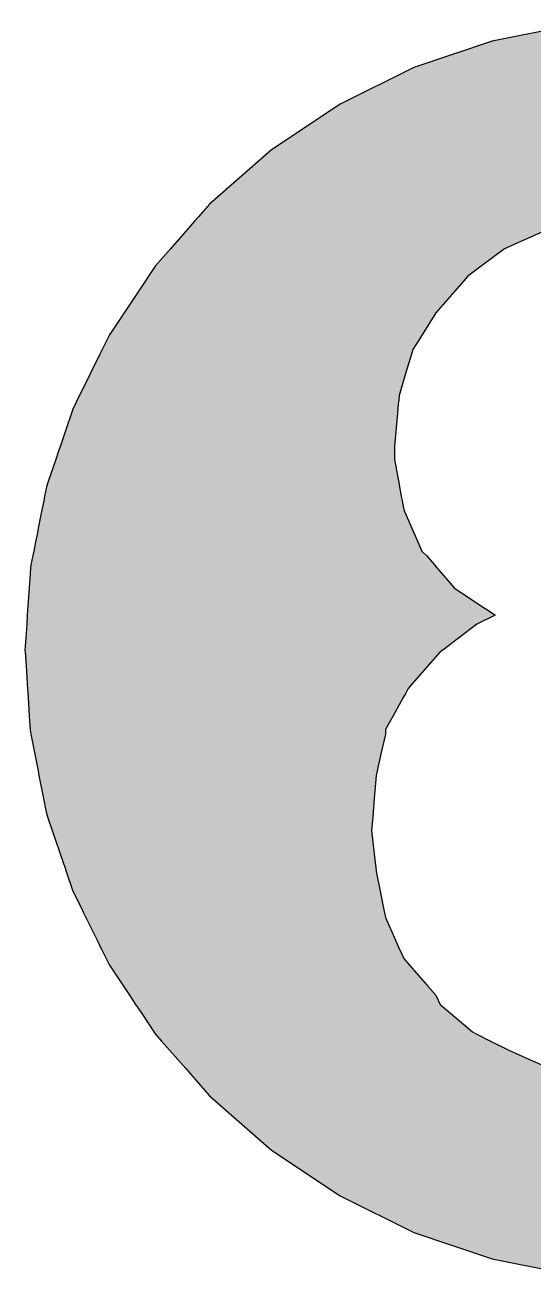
# Model space of a CAD drawing. Extents: x 66955 to 77886, y 5199 to 18578.
# Drawn here: x 67264.8 to 67363.7, y 9456.2 to 9699.6 of the extents above; entities that cross this region are included whole.
import ezdxf

# ---------------------------------------------------------------- set-up
doc = ezdxf.new("R2010")
doc.units = 0
doc.header["$MEASUREMENT"] = 0
doc.layers.add('DLINE', color=1, linetype='CONTINUOUS')

msp = doc.modelspace()

# ---------------------------------------------------------------- linework, layer by layer
at = {"layer": 'DLINE', "linetype": 'CONTINUOUS'}
for p, q in [((67371.456086, 9699.552361), (67355.713485, 9696.420964)), ((67355.713485, 9696.420964), (67340.514295, 9691.261534)), ((67340.514295, 9691.261534), (67326.118576, 9684.162351)), ((67326.118576, 9684.162351), (67312.772644, 9675.244884)), ((67312.772644, 9675.244884), (67300.704851, 9664.661713)), ((67300.704851, 9664.661713), (67299.356106, 9663.123765)), ((67298.574317, 9662.232306), (67297.792529, 9661.340847)), ((67299.356106, 9663.123765), (67298.574317, 9662.232306)), ((67297.010741, 9660.449389), (67296.228953, 9659.55793)), ((67297.792529, 9661.340847), (67297.010741, 9660.449389)), ((67296.228953, 9659.55793), (67293.883589, 9656.883555)), ((67366.145596, 9659.55793), (67360.128251, 9656.883555)), ((67293.1018, 9655.992096), (67290.121681, 9652.593921)), ((67293.883589, 9656.883555), (67293.1018, 9655.992096)), ((67358.122469, 9655.992096), (67353.591569, 9652.593921)), ((67360.128251, 9656.883555), (67358.122469, 9655.992096)), ((67290.009654, 9652.426261), (67288.818347, 9650.643345)), ((67290.121681, 9652.593921), (67290.009654, 9652.426261)), ((67353.368023, 9652.426261), (67350.9908, 9650.643345)), ((67353.591569, 9652.593921), (67353.368023, 9652.426261)), ((67288.818347, 9650.643345), (67288.222694, 9649.751886)), ((67350.9908, 9650.643345), (67350.210774, 9649.751886)), ((67288.222694, 9649.751886), (67284.053118, 9643.511676)), ((67350.210774, 9649.751886), (67344.75059, 9643.511676)), ((67284.053118, 9643.511676), (67281.204214, 9639.247989)), ((67344.75059, 9643.511676), (67342.085786, 9639.247989)), ((67281.204214, 9639.247989), (67280.229501, 9637.271466)), ((67342.085786, 9639.247989), (67340.850459, 9637.271466)), ((67279.350263, 9635.488549), (67277.591789, 9631.922715)), ((67279.789882, 9636.380007), (67279.350263, 9635.488549)), ((67280.229501, 9637.271466), (67279.789882, 9636.380007)), ((67340.02586, 9635.488549), (67338.95611, 9631.922715)), ((67340.293298, 9636.380007), (67340.02586, 9635.488549)), ((67340.850459, 9637.271466), (67340.293298, 9636.380007)), ((67277.591789, 9631.922715), (67275.393695, 9627.465422)), ((67338.95611, 9631.922715), (67337.618922, 9627.465422)), ((67274.514458, 9625.682505), (67274.105031, 9624.85227)), ((67274.954076, 9626.573963), (67274.514458, 9625.682505)), ((67275.393695, 9627.465422), (67274.954076, 9626.573963)), ((67337.456838, 9625.682505), (67337.381363, 9624.85227)), ((67337.53788, 9626.573963), (67337.456838, 9625.682505)), ((67337.618922, 9627.465422), (67337.53788, 9626.573963)), ((67274.084249, 9624.791046), (67272.571202, 9620.333753)), ((67274.105031, 9624.85227), (67274.084249, 9624.791046)), ((67337.375797, 9624.791046), (67336.970588, 9620.333753)), ((67337.381363, 9624.85227), (67337.375797, 9624.791046)), ((67272.571202, 9620.333753), (67271.663373, 9617.659378)), ((67336.970588, 9620.333753), (67336.727463, 9617.659378)), ((67271.360764, 9616.767919), (67270.755545, 9614.985002)), ((67271.663373, 9617.659378), (67271.360764, 9616.767919)), ((67336.727463, 9617.659378), (67336.727463, 9616.767919)), ((67336.727463, 9616.767919), (67336.727463, 9614.985002)), ((67270.755545, 9614.985002), (67269.242498, 9610.527709)), ((67336.727463, 9614.985002), (67337.53788, 9610.527709)), ((67268.945601, 9609.653079), (67268.58761, 9607.853333)), ((67269.242498, 9610.527709), (67268.945601, 9609.653079)), ((67337.53788, 9610.527709), (67337.696904, 9609.653079)), ((67337.696904, 9609.653079), (67338.024131, 9607.853333)), ((67268.410287, 9606.961875), (67268.055643, 9605.178958)), ((67268.58761, 9607.853333), (67268.410287, 9606.961875)), ((67338.024131, 9607.853333), (67338.186214, 9606.961875)), ((67338.186214, 9606.961875), (67338.51038, 9605.178958)), ((67268.055643, 9605.178958), (67267.346354, 9601.613124)), ((67338.51038, 9605.178958), (67340.095196, 9601.613124)), ((67267.346354, 9601.613124), (67267.169032, 9600.721665)), ((67340.095196, 9601.613124), (67340.4914, 9600.721665)), ((67266.814388, 9598.938748), (67266.459744, 9597.15583)), ((67267.169032, 9600.721665), (67266.814388, 9598.938748)), ((67340.4914, 9600.721665), (67341.283807, 9598.938748)), ((67341.283807, 9598.938748), (67342.076215, 9597.15583)), ((67266.459744, 9597.15583), (67266.282422, 9596.264372)), ((67342.076215, 9597.15583), (67342.967673, 9596.264372)), ((67265.927777, 9594.481455), (67265.814203, 9593.910479)), ((67266.282422, 9596.264372), (67265.927777, 9594.481455)), ((67342.967673, 9596.264372), (67344.495888, 9594.481455)), ((67344.495888, 9594.481455), (67344.985296, 9593.910479)), ((67265.676339, 9591.807079), (67265.55948, 9590.024162)), ((67265.814203, 9593.910479), (67265.676339, 9591.807079)), ((67344.985296, 9593.910479), (67346.78821, 9591.807079)), ((67346.78821, 9591.807079), (67348.316425, 9590.024162)), ((67265.55948, 9590.024162), (67265.325764, 9586.458328)), ((67348.316425, 9590.024162), (67353.665176, 9586.458328)), ((67265.208905, 9584.67541), (67265.092046, 9582.892494)), ((67265.267334, 9585.566869), (67265.208905, 9584.67541)), ((67265.325764, 9586.458328), (67265.267334, 9585.566869)), ((67356.339552, 9584.67541), (67352.773718, 9582.892494)), ((67353.665176, 9586.458328), (67355.002364, 9585.566869)), ((67355.002364, 9585.566869), (67356.339552, 9584.67541)), ((67265.092046, 9582.892494), (67264.916759, 9580.218118)), ((67352.773718, 9582.892494), (67349.207883, 9580.218118)), ((67264.916759, 9580.218118), (67264.764416, 9577.893829)), ((67349.207883, 9580.218118), (67346.108832, 9577.893829)), ((67264.764416, 9577.893829), (67264.787363, 9577.543742)), ((67264.787363, 9577.543742), (67264.96265, 9574.869366)), ((67345.642049, 9577.543742), (67343.30197, 9574.869366)), ((67346.108832, 9577.893829), (67345.642049, 9577.543742)), ((67264.96265, 9574.869366), (67265.196368, 9571.303532)), ((67343.30197, 9574.869366), (67340.181866, 9571.303532)), ((67265.196368, 9571.303532), (67265.254797, 9570.412074)), ((67265.254797, 9570.412074), (67265.313226, 9569.520615)), ((67339.401839, 9570.412074), (67338.906584, 9569.520615)), ((67340.181866, 9571.303532), (67339.401839, 9570.412074)), ((67265.313226, 9569.520615), (67265.371655, 9568.629156)), ((67265.371655, 9568.629156), (67265.605372, 9565.063322)), ((67338.41133, 9568.629156), (67336.43031, 9565.063322)), ((67338.906584, 9569.520615), (67338.41133, 9568.629156)), ((67265.605372, 9565.063322), (67265.722231, 9563.280405)), ((67336.43031, 9565.063322), (67335.439801, 9563.280405)), ((67265.722231, 9563.280405), (67265.78066, 9562.388946)), ((67265.78066, 9562.388946), (67265.814203, 9561.877179)), ((67335.439801, 9563.280405), (67334.944546, 9562.388946)), ((67334.944546, 9562.388946), (67334.944546, 9561.877179)), ((67265.814203, 9561.877179), (67265.889728, 9561.497488)), ((67265.889728, 9561.497488), (67266.599017, 9557.931654)), ((67334.944546, 9561.497488), (67334.152139, 9557.931654)), ((67334.944546, 9561.877179), (67334.944546, 9561.497488)), ((67266.599017, 9557.931654), (67267.308306, 9554.365819)), ((67334.152139, 9557.931654), (67333.359731, 9554.365819)), ((67267.308306, 9554.365819), (67267.485627, 9553.474361)), ((67267.485627, 9553.474361), (67268.372238, 9549.017068)), ((67333.161629, 9553.474361), (67332.790188, 9549.017068)), ((67333.359731, 9554.365819), (67333.161629, 9553.474361)), ((67268.372238, 9549.017068), (67268.904205, 9546.342693)), ((67332.790188, 9549.017068), (67332.567323, 9546.342693)), ((67268.904205, 9546.342693), (67268.945601, 9546.134579)), ((67268.945601, 9546.134579), (67269.177566, 9545.451234)), ((67269.177566, 9545.451234), (67270.085394, 9542.776858)), ((67332.493035, 9545.451234), (67332.270171, 9542.776858)), ((67332.549981, 9546.134579), (67332.493035, 9545.451234)), ((67332.567323, 9546.342693), (67332.549981, 9546.134579)), ((67270.085394, 9542.776858), (67272.20366, 9536.536648)), ((67332.270171, 9542.776858), (67332.963527, 9536.536648)), ((67272.20366, 9536.536648), (67272.506269, 9535.645189)), ((67272.506269, 9535.645189), (67272.808878, 9534.753731)), ((67332.963527, 9536.536648), (67333.062578, 9535.645189)), ((67333.062578, 9535.645189), (67333.161629, 9534.753731)), ((67272.808878, 9534.753731), (67274.105031, 9530.935389)), ((67333.161629, 9534.753731), (67333.925298, 9530.935389)), ((67274.105031, 9530.935389), (67275.738983, 9527.622063)), ((67333.925298, 9530.935389), (67334.587963, 9527.622063)), ((67275.738983, 9527.622063), (67276.178601, 9526.730604)), ((67276.178601, 9526.730604), (67276.61822, 9525.839145)), ((67334.587963, 9527.622063), (67334.766255, 9526.730604)), ((67334.766255, 9526.730604), (67334.944546, 9525.839145)), ((67276.61822, 9525.839145), (67278.816314, 9521.381853)), ((67334.944546, 9525.839145), (67336.925565, 9521.381853)), ((67278.816314, 9521.381853), (67279.695551, 9519.598935)), ((67336.925565, 9521.381853), (67337.717973, 9519.598935)), ((67279.695551, 9519.598935), (67279.739513, 9519.50979)), ((67279.739513, 9519.50979), (67280.574788, 9517.816018)), ((67337.717973, 9519.598935), (67337.757593, 9519.50979)), ((67337.757593, 9519.50979), (67338.51038, 9517.816018)), ((67280.574788, 9517.816018), (67281.204214, 9516.53967)), ((67281.204214, 9516.53967), (67283.925306, 9512.467267)), ((67338.51038, 9517.816018), (67339.627185, 9516.53967)), ((67339.627185, 9516.53967), (67343.190538, 9512.467267)), ((67283.925306, 9512.467267), (67285.116614, 9510.68435)), ((67343.190538, 9512.467267), (67344.75059, 9510.68435)), ((67285.116614, 9510.68435), (67286.307921, 9508.901433)), ((67286.307921, 9508.901433), (67287.499228, 9507.118515)), ((67344.75059, 9510.68435), (67345.642049, 9508.901433)), ((67345.642049, 9508.901433), (67347.722119, 9507.118515)), ((67287.499228, 9507.118515), (67289.881842, 9503.552681)), ((67347.722119, 9507.118515), (67351.882259, 9503.552681)), ((67289.881842, 9503.552681), (67290.121681, 9503.193738)), ((67290.121681, 9503.193738), (67291.370472, 9501.769764)), ((67291.370472, 9501.769764), (67292.934048, 9499.986847)), ((67351.882259, 9503.552681), (67352.600147, 9503.193738)), ((67352.600147, 9503.193738), (67355.448093, 9501.769764)), ((67355.448093, 9501.769764), (67359.013928, 9499.986847)), ((67292.934048, 9499.986847), (67294.497624, 9498.20393)), ((67359.013928, 9499.986847), (67363.025491, 9498.20393)), ((67294.497624, 9498.20393), (67296.061201, 9496.421013)), ((67363.025491, 9498.20393), (67367.037054, 9496.421013)), ((67296.061201, 9496.421013), (67296.842989, 9495.529554)), ((67296.842989, 9495.529554), (67297.624777, 9494.638096)), ((67297.624777, 9494.638096), (67300.704851, 9491.125944)), ((67300.704851, 9491.125944), (67312.772644, 9480.542774)), ((67312.772644, 9480.542774), (67326.118576, 9471.625308)), ((67326.118576, 9471.625308), (67340.514295, 9464.526124)), ((67340.514295, 9464.526124), (67355.713485, 9459.366694)), ((67355.713485, 9459.366694), (67371.456086, 9456.235297))]:
    msp.add_line(p, q, dxfattribs=at)
for points in [[(67371.456086, 9699.552361), (67355.713485, 9696.420964), (67419.231986, 9696.420964)], [(67355.713485, 9696.420964), (67340.514295, 9691.261534), (67434.431177, 9691.261534)], [(67340.514295, 9691.261534), (67326.118576, 9684.162351), (67448.826895, 9684.162351)], [(67326.118576, 9684.162351), (67312.772644, 9675.244884), (67462.172828, 9675.244884)], [(67312.772644, 9675.244884), (67300.704851, 9664.661713), (67474.24062, 9664.661713)], [(67300.704851, 9664.661713), (67299.356106, 9663.123765), (67475.589366, 9663.123765)], [(67298.574317, 9662.232306), (67297.792529, 9661.340847), (67375.060182, 9661.340847)], [(67299.356106, 9663.123765), (67298.574317, 9662.232306), (67379.963204, 9662.232306)], [(67297.010741, 9660.449389), (67296.228953, 9659.55793), (67366.145596, 9659.55793)], [(67297.792529, 9661.340847), (67297.010741, 9660.449389), (67370.602889, 9660.449389)], [(67296.228953, 9659.55793), (67293.883589, 9656.883555), (67360.128251, 9656.883555)], [(67293.1018, 9655.992096), (67290.121681, 9652.593921), (67353.591569, 9652.593921)], [(67293.883589, 9656.883555), (67293.1018, 9655.992096), (67358.122469, 9655.992096)], [(67290.009654, 9652.426261), (67288.818347, 9650.643345), (67350.9908, 9650.643345)], [(67290.121681, 9652.593921), (67290.009654, 9652.426261), (67353.368023, 9652.426261)], [(67288.818347, 9650.643345), (67288.222694, 9649.751886), (67350.210774, 9649.751886)], [(67288.222694, 9649.751886), (67284.053118, 9643.511676), (67344.75059, 9643.511676)], [(67284.053118, 9643.511676), (67281.204214, 9639.247989), (67342.085786, 9639.247989)], [(67281.204214, 9639.247989), (67280.229501, 9637.271466), (67340.850459, 9637.271466)], [(67279.350263, 9635.488549), (67277.591789, 9631.922715), (67338.95611, 9631.922715)], [(67279.789882, 9636.380007), (67279.350263, 9635.488549), (67340.02586, 9635.488549)], [(67280.229501, 9637.271466), (67279.789882, 9636.380007), (67340.293298, 9636.380007)], [(67277.591789, 9631.922715), (67275.393695, 9627.465422), (67337.618922, 9627.465422)], [(67274.514458, 9625.682505), (67274.105031, 9624.85227), (67337.381363, 9624.85227)], [(67274.954076, 9626.573963), (67274.514458, 9625.682505), (67337.456838, 9625.682505)], [(67275.393695, 9627.465422), (67274.954076, 9626.573963), (67337.53788, 9626.573963)], [(67274.084249, 9624.791046), (67272.571202, 9620.333753), (67336.970588, 9620.333753)], [(67274.105031, 9624.85227), (67274.084249, 9624.791046), (67337.375797, 9624.791046)], [(67272.571202, 9620.333753), (67271.663373, 9617.659378), (67336.727463, 9617.659378)], [(67271.360764, 9616.767919), (67270.755545, 9614.985002), (67336.727463, 9614.985002)], [(67271.663373, 9617.659378), (67271.360764, 9616.767919), (67336.727463, 9616.767919)], [(67270.755545, 9614.985002), (67269.242498, 9610.527709), (67337.53788, 9610.527709)], [(67268.945601, 9609.653079), (67268.58761, 9607.853333), (67338.024131, 9607.853333)], [(67269.242498, 9610.527709), (67268.945601, 9609.653079), (67337.696904, 9609.653079)], [(67268.410287, 9606.961875), (67268.055643, 9605.178958), (67338.51038, 9605.178958)], [(67268.58761, 9607.853333), (67268.410287, 9606.961875), (67338.186214, 9606.961875)], [(67268.055643, 9605.178958), (67267.346354, 9601.613124), (67340.095196, 9601.613124)], [(67267.346354, 9601.613124), (67267.169032, 9600.721665), (67340.4914, 9600.721665)], [(67266.814388, 9598.938748), (67266.459744, 9597.15583), (67342.076215, 9597.15583)], [(67267.169032, 9600.721665), (67266.814388, 9598.938748), (67341.283807, 9598.938748)], [(67266.459744, 9597.15583), (67266.282422, 9596.264372), (67342.967673, 9596.264372)], [(67265.927777, 9594.481455), (67265.814203, 9593.910479), (67344.985296, 9593.910479)], [(67266.282422, 9596.264372), (67265.927777, 9594.481455), (67344.495888, 9594.481455)], [(67265.676339, 9591.807079), (67265.55948, 9590.024162), (67348.316425, 9590.024162)], [(67265.814203, 9593.910479), (67265.676339, 9591.807079), (67346.78821, 9591.807079)], [(67265.55948, 9590.024162), (67265.325764, 9586.458328), (67353.665176, 9586.458328)], [(67265.208905, 9584.67541), (67265.092046, 9582.892494), (67352.773718, 9582.892494)], [(67265.267334, 9585.566869), (67265.208905, 9584.67541), (67356.339552, 9584.67541)], [(67265.325764, 9586.458328), (67265.267334, 9585.566869), (67355.002364, 9585.566869)], [(67265.092046, 9582.892494), (67264.916759, 9580.218118), (67349.207883, 9580.218118)], [(67264.916759, 9580.218118), (67264.764416, 9577.893829), (67346.108832, 9577.893829)], [(67264.764416, 9577.893829), (67264.787363, 9577.543742), (67345.642049, 9577.543742)], [(67264.787363, 9577.543742), (67264.96265, 9574.869366), (67343.30197, 9574.869366)], [(67264.96265, 9574.869366), (67265.196368, 9571.303532), (67340.181866, 9571.303532)], [(67265.196368, 9571.303532), (67265.254797, 9570.412074), (67339.401839, 9570.412074)], [(67265.254797, 9570.412074), (67265.313226, 9569.520615), (67338.906584, 9569.520615)], [(67265.313226, 9569.520615), (67265.371655, 9568.629156), (67338.41133, 9568.629156)], [(67265.371655, 9568.629156), (67265.605372, 9565.063322), (67336.43031, 9565.063322)], [(67265.605372, 9565.063322), (67265.722231, 9563.280405), (67335.439801, 9563.280405)], [(67265.722231, 9563.280405), (67265.78066, 9562.388946), (67334.944546, 9562.388946)], [(67265.78066, 9562.388946), (67265.814203, 9561.877179), (67334.944546, 9561.877179)], [(67265.814203, 9561.877179), (67265.889728, 9561.497488), (67334.944546, 9561.497488)], [(67265.889728, 9561.497488), (67266.599017, 9557.931654), (67334.152139, 9557.931654)], [(67266.599017, 9557.931654), (67267.308306, 9554.365819), (67333.359731, 9554.365819)], [(67267.308306, 9554.365819), (67267.485627, 9553.474361), (67333.161629, 9553.474361)], [(67267.485627, 9553.474361), (67268.372238, 9549.017068), (67332.790188, 9549.017068)], [(67268.372238, 9549.017068), (67268.904205, 9546.342693), (67332.567323, 9546.342693)], [(67268.904205, 9546.342693), (67268.945601, 9546.134579), (67332.549981, 9546.134579)], [(67268.945601, 9546.134579), (67269.177566, 9545.451234), (67332.493035, 9545.451234)], [(67269.177566, 9545.451234), (67270.085394, 9542.776858), (67332.270171, 9542.776858)], [(67270.085394, 9542.776858), (67272.20366, 9536.536648), (67332.963527, 9536.536648)], [(67272.20366, 9536.536648), (67272.506269, 9535.645189), (67333.062578, 9535.645189)], [(67272.506269, 9535.645189), (67272.808878, 9534.753731), (67333.161629, 9534.753731)], [(67272.808878, 9534.753731), (67274.105031, 9530.935389), (67333.925298, 9530.935389)], [(67274.105031, 9530.935389), (67275.738983, 9527.622063), (67334.587963, 9527.622063)], [(67275.738983, 9527.622063), (67276.178601, 9526.730604), (67334.766255, 9526.730604)], [(67276.178601, 9526.730604), (67276.61822, 9525.839145), (67334.944546, 9525.839145)], [(67276.61822, 9525.839145), (67278.816314, 9521.381853), (67336.925565, 9521.381853)], [(67278.816314, 9521.381853), (67279.695551, 9519.598935), (67337.717973, 9519.598935)], [(67279.695551, 9519.598935), (67279.739513, 9519.50979), (67337.757593, 9519.50979)], [(67279.739513, 9519.50979), (67280.574788, 9517.816018), (67338.51038, 9517.816018)], [(67280.574788, 9517.816018), (67281.204214, 9516.53967), (67339.627185, 9516.53967)], [(67281.204214, 9516.53967), (67283.925306, 9512.467267), (67343.190538, 9512.467267)], [(67283.925306, 9512.467267), (67285.116614, 9510.68435), (67344.75059, 9510.68435)], [(67285.116614, 9510.68435), (67286.307921, 9508.901433), (67345.642049, 9508.901433)], [(67286.307921, 9508.901433), (67287.499228, 9507.118515), (67347.722119, 9507.118515)], [(67287.499228, 9507.118515), (67289.881842, 9503.552681), (67351.882259, 9503.552681)], [(67289.881842, 9503.552681), (67290.121681, 9503.193738), (67352.600147, 9503.193738)], [(67290.121681, 9503.193738), (67291.370472, 9501.769764), (67355.448093, 9501.769764)], [(67291.370472, 9501.769764), (67292.934048, 9499.986847), (67359.013928, 9499.986847)], [(67292.934048, 9499.986847), (67294.497624, 9498.20393), (67363.025491, 9498.20393)], [(67294.497624, 9498.20393), (67296.061201, 9496.421013), (67367.037054, 9496.421013)], [(67296.061201, 9496.421013), (67296.842989, 9495.529554), (67371.940077, 9495.529554)], [(67296.842989, 9495.529554), (67297.624777, 9494.638096), (67376.843099, 9494.638096)], [(67297.624777, 9494.638096), (67300.704851, 9491.125944), (67474.24062, 9491.125944)], [(67300.704851, 9491.125944), (67312.772644, 9480.542774), (67462.172828, 9480.542774)], [(67312.772644, 9480.542774), (67326.118576, 9471.625308), (67448.826895, 9471.625308)], [(67326.118576, 9471.625308), (67340.514295, 9464.526124), (67434.431177, 9464.526124)], [(67340.514295, 9464.526124), (67355.713485, 9459.366694), (67419.231986, 9459.366694)], [(67355.713485, 9459.366694), (67371.456086, 9456.235297), (67403.489385, 9456.235297)]]:
    msp.add_solid(points, dxfattribs=at)
at = {"layer": 'DLINE', "linetype": 'CONTINUOUS', "extrusion": (0, 0, -1)}
for points in [[(-67355.713485, 9696.420964), (-67419.231986, 9696.420964), (-67434.431177, 9691.261534)], [(-67340.514295, 9691.261534), (-67434.431177, 9691.261534), (-67448.826895, 9684.162351)], [(-67326.118576, 9684.162351), (-67448.826895, 9684.162351), (-67462.172828, 9675.244884)], [(-67312.772644, 9675.244884), (-67462.172828, 9675.244884), (-67474.24062, 9664.661713)], [(-67300.704851, 9664.661713), (-67474.24062, 9664.661713), (-67475.589366, 9663.123765)], [(-67298.574317, 9662.232306), (-67379.963204, 9662.232306), (-67375.060182, 9661.340847)], [(-67299.356106, 9663.123765), (-67384.866226, 9663.123765), (-67379.963204, 9662.232306)], [(-67297.010741, 9660.449389), (-67370.602889, 9660.449389), (-67366.145596, 9659.55793)], [(-67297.792529, 9661.340847), (-67375.060182, 9661.340847), (-67370.602889, 9660.449389)], [(-67296.228953, 9659.55793), (-67366.145596, 9659.55793), (-67360.128251, 9656.883555)], [(-67293.1018, 9655.992096), (-67358.122469, 9655.992096), (-67353.591569, 9652.593921)], [(-67293.883589, 9656.883555), (-67360.128251, 9656.883555), (-67358.122469, 9655.992096)], [(-67290.009654, 9652.426261), (-67353.368023, 9652.426261), (-67350.9908, 9650.643345)], [(-67290.121681, 9652.593921), (-67353.591569, 9652.593921), (-67353.368023, 9652.426261)], [(-67288.818347, 9650.643345), (-67350.9908, 9650.643345), (-67350.210774, 9649.751886)], [(-67288.222694, 9649.751886), (-67350.210774, 9649.751886), (-67344.75059, 9643.511676)], [(-67284.053118, 9643.511676), (-67344.75059, 9643.511676), (-67342.085786, 9639.247989)], [(-67281.204214, 9639.247989), (-67342.085786, 9639.247989), (-67340.850459, 9637.271466)], [(-67279.350263, 9635.488549), (-67340.02586, 9635.488549), (-67338.95611, 9631.922715)], [(-67279.789882, 9636.380007), (-67340.293298, 9636.380007), (-67340.02586, 9635.488549)], [(-67280.229501, 9637.271466), (-67340.850459, 9637.271466), (-67340.293298, 9636.380007)], [(-67277.591789, 9631.922715), (-67338.95611, 9631.922715), (-67337.618922, 9627.465422)], [(-67274.514458, 9625.682505), (-67337.456838, 9625.682505), (-67337.381363, 9624.85227)], [(-67274.954076, 9626.573963), (-67337.53788, 9626.573963), (-67337.456838, 9625.682505)], [(-67275.393695, 9627.465422), (-67337.618922, 9627.465422), (-67337.53788, 9626.573963)], [(-67274.084249, 9624.791046), (-67337.375797, 9624.791046), (-67336.970588, 9620.333753)], [(-67274.105031, 9624.85227), (-67337.381363, 9624.85227), (-67337.375797, 9624.791046)], [(-67272.571202, 9620.333753), (-67336.970588, 9620.333753), (-67336.727463, 9617.659378)], [(-67271.360764, 9616.767919), (-67336.727463, 9616.767919), (-67336.727463, 9614.985002)], [(-67271.663373, 9617.659378), (-67336.727463, 9617.659378), (-67336.727463, 9616.767919)], [(-67270.755545, 9614.985002), (-67336.727463, 9614.985002), (-67337.53788, 9610.527709)], [(-67268.945601, 9609.653079), (-67337.696904, 9609.653079), (-67338.024131, 9607.853333)], [(-67269.242498, 9610.527709), (-67337.53788, 9610.527709), (-67337.696904, 9609.653079)], [(-67268.410287, 9606.961875), (-67338.186214, 9606.961875), (-67338.51038, 9605.178958)], [(-67268.58761, 9607.853333), (-67338.024131, 9607.853333), (-67338.186214, 9606.961875)], [(-67268.055643, 9605.178958), (-67338.51038, 9605.178958), (-67340.095196, 9601.613124)], [(-67267.346354, 9601.613124), (-67340.095196, 9601.613124), (-67340.4914, 9600.721665)], [(-67266.814388, 9598.938748), (-67341.283807, 9598.938748), (-67342.076215, 9597.15583)], [(-67267.169032, 9600.721665), (-67340.4914, 9600.721665), (-67341.283807, 9598.938748)], [(-67266.459744, 9597.15583), (-67342.076215, 9597.15583), (-67342.967673, 9596.264372)], [(-67265.927777, 9594.481455), (-67344.495888, 9594.481455), (-67344.985296, 9593.910479)], [(-67266.282422, 9596.264372), (-67342.967673, 9596.264372), (-67344.495888, 9594.481455)], [(-67265.676339, 9591.807079), (-67346.78821, 9591.807079), (-67348.316425, 9590.024162)], [(-67265.814203, 9593.910479), (-67344.985296, 9593.910479), (-67346.78821, 9591.807079)], [(-67265.55948, 9590.024162), (-67348.316425, 9590.024162), (-67353.665176, 9586.458328)], [(-67265.208905, 9584.67541), (-67356.339552, 9584.67541), (-67352.773718, 9582.892494)], [(-67265.267334, 9585.566869), (-67355.002364, 9585.566869), (-67356.339552, 9584.67541)], [(-67265.325764, 9586.458328), (-67353.665176, 9586.458328), (-67355.002364, 9585.566869)], [(-67265.092046, 9582.892494), (-67352.773718, 9582.892494), (-67349.207883, 9580.218118)], [(-67264.916759, 9580.218118), (-67349.207883, 9580.218118), (-67346.108832, 9577.893829)], [(-67264.764416, 9577.893829), (-67346.108832, 9577.893829), (-67345.642049, 9577.543742)], [(-67264.787363, 9577.543742), (-67345.642049, 9577.543742), (-67343.30197, 9574.869366)], [(-67264.96265, 9574.869366), (-67343.30197, 9574.869366), (-67340.181866, 9571.303532)], [(-67265.196368, 9571.303532), (-67340.181866, 9571.303532), (-67339.401839, 9570.412074)], [(-67265.254797, 9570.412074), (-67339.401839, 9570.412074), (-67338.906584, 9569.520615)], [(-67265.313226, 9569.520615), (-67338.906584, 9569.520615), (-67338.41133, 9568.629156)], [(-67265.371655, 9568.629156), (-67338.41133, 9568.629156), (-67336.43031, 9565.063322)], [(-67265.605372, 9565.063322), (-67336.43031, 9565.063322), (-67335.439801, 9563.280405)], [(-67265.722231, 9563.280405), (-67335.439801, 9563.280405), (-67334.944546, 9562.388946)], [(-67265.78066, 9562.388946), (-67334.944546, 9562.388946), (-67334.944546, 9561.877179)], [(-67265.814203, 9561.877179), (-67334.944546, 9561.877179), (-67334.944546, 9561.497488)], [(-67265.889728, 9561.497488), (-67334.944546, 9561.497488), (-67334.152139, 9557.931654)], [(-67266.599017, 9557.931654), (-67334.152139, 9557.931654), (-67333.359731, 9554.365819)], [(-67267.308306, 9554.365819), (-67333.359731, 9554.365819), (-67333.161629, 9553.474361)], [(-67267.485627, 9553.474361), (-67333.161629, 9553.474361), (-67332.790188, 9549.017068)], [(-67268.372238, 9549.017068), (-67332.790188, 9549.017068), (-67332.567323, 9546.342693)], [(-67268.904205, 9546.342693), (-67332.567323, 9546.342693), (-67332.549981, 9546.134579)], [(-67268.945601, 9546.134579), (-67332.549981, 9546.134579), (-67332.493035, 9545.451234)], [(-67269.177566, 9545.451234), (-67332.493035, 9545.451234), (-67332.270171, 9542.776858)], [(-67270.085394, 9542.776858), (-67332.270171, 9542.776858), (-67332.963527, 9536.536648)], [(-67272.20366, 9536.536648), (-67332.963527, 9536.536648), (-67333.062578, 9535.645189)], [(-67272.506269, 9535.645189), (-67333.062578, 9535.645189), (-67333.161629, 9534.753731)], [(-67272.808878, 9534.753731), (-67333.161629, 9534.753731), (-67333.925298, 9530.935389)], [(-67274.105031, 9530.935389), (-67333.925298, 9530.935389), (-67334.587963, 9527.622063)], [(-67275.738983, 9527.622063), (-67334.587963, 9527.622063), (-67334.766255, 9526.730604)], [(-67276.178601, 9526.730604), (-67334.766255, 9526.730604), (-67334.944546, 9525.839145)], [(-67276.61822, 9525.839145), (-67334.944546, 9525.839145), (-67336.925565, 9521.381853)], [(-67278.816314, 9521.381853), (-67336.925565, 9521.381853), (-67337.717973, 9519.598935)], [(-67279.695551, 9519.598935), (-67337.717973, 9519.598935), (-67337.757593, 9519.50979)], [(-67279.739513, 9519.50979), (-67337.757593, 9519.50979), (-67338.51038, 9517.816018)], [(-67280.574788, 9517.816018), (-67338.51038, 9517.816018), (-67339.627185, 9516.53967)], [(-67281.204214, 9516.53967), (-67339.627185, 9516.53967), (-67343.190538, 9512.467267)], [(-67283.925306, 9512.467267), (-67343.190538, 9512.467267), (-67344.75059, 9510.68435)], [(-67285.116614, 9510.68435), (-67344.75059, 9510.68435), (-67345.642049, 9508.901433)], [(-67286.307921, 9508.901433), (-67345.642049, 9508.901433), (-67347.722119, 9507.118515)], [(-67287.499228, 9507.118515), (-67347.722119, 9507.118515), (-67351.882259, 9503.552681)], [(-67289.881842, 9503.552681), (-67351.882259, 9503.552681), (-67352.600147, 9503.193738)], [(-67290.121681, 9503.193738), (-67352.600147, 9503.193738), (-67355.448093, 9501.769764)], [(-67291.370472, 9501.769764), (-67355.448093, 9501.769764), (-67359.013928, 9499.986847)], [(-67292.934048, 9499.986847), (-67359.013928, 9499.986847), (-67363.025491, 9498.20393)], [(-67294.497624, 9498.20393), (-67363.025491, 9498.20393), (-67367.037054, 9496.421013)], [(-67296.061201, 9496.421013), (-67367.037054, 9496.421013), (-67371.940077, 9495.529554)], [(-67296.842989, 9495.529554), (-67371.940077, 9495.529554), (-67376.843099, 9494.638096)], [(-67297.624777, 9494.638096), (-67477.320694, 9494.638096), (-67474.24062, 9491.125944)], [(-67300.704851, 9491.125944), (-67474.24062, 9491.125944), (-67462.172828, 9480.542774)], [(-67312.772644, 9480.542774), (-67462.172828, 9480.542774), (-67448.826895, 9471.625308)], [(-67326.118576, 9471.625308), (-67448.826895, 9471.625308), (-67434.431177, 9464.526124)], [(-67340.514295, 9464.526124), (-67434.431177, 9464.526124), (-67419.231986, 9459.366694)], [(-67355.713485, 9459.366694), (-67419.231986, 9459.366694), (-67403.489385, 9456.235297)]]:
    msp.add_solid(points, dxfattribs=at)

doc.saveas('drawing.dxf')
